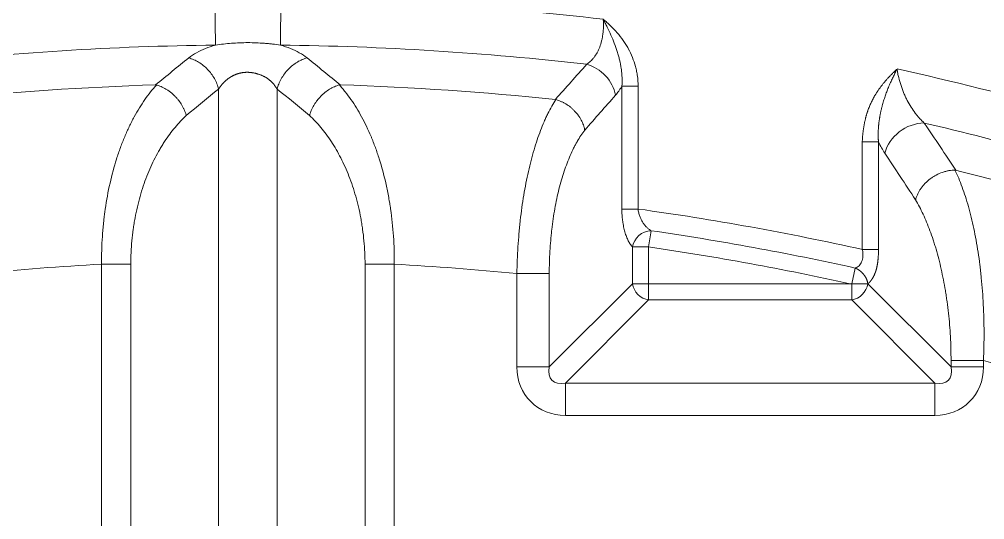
# Model space of a CAD drawing. Header units: millimetres. Extents: x 559 to 1112, y 323 to 643.
# Drawn here: x 712.62 to 740.17, y 558.38 to 572.67 of the extents above; entities that cross this region are included whole.
import ezdxf

# ---------------------------------------------------------------- set-up
doc = ezdxf.new("R2010")
doc.units = ezdxf.units.MM
doc.layers.add('core', color=7, linetype='Continuous', lineweight=20)

msp = doc.modelspace()

# ---------------------------------------------------------------- linework, layer by layer
at = {"layer": 'core', "lineweight": 13}
for p, q in [((718.202, 573.266), (718.217, 571.934)), ((720.088, 573.266), (720.073, 571.934)), ((718.31, 570.679), (718.31, 546.381)), ((719.98, 546.381), (719.98, 570.679)), ((730.281, 570.765), (729.819, 570.765)), ((729.819, 570.765), (729.819, 567.251)), ((730.281, 567.251), (730.281, 570.765)), ((736.681, 569.175), (736.681, 566.094)), ((737.143, 566.096), (737.143, 569.175)), ((730.281, 567.251), (729.819, 567.251)), ((730.583, 566.167), (730.651, 566.631)), ((730.121, 566.167), (730.121, 565.116)), ((730.121, 566.167), (730.583, 566.167)), ((730.583, 565.116), (730.583, 566.167)), ((714.968, 565.673), (714.968, 545.989)), ((715.803, 565.673), (714.968, 565.673)), ((715.803, 545.989), (715.803, 565.673)), ((723.323, 565.673), (722.488, 565.673)), ((722.488, 565.673), (722.488, 545.989)), ((723.323, 545.989), (723.323, 565.673)), ((736.48, 565.564), (736.379, 565.111)), ((726.823, 565.408), (726.823, 562.742)), ((726.823, 565.408), (727.747, 565.408)), ((727.747, 562.742), (727.747, 565.408)), ((727.747, 562.742), (730.121, 565.116)), ((730.583, 565.116), (730.121, 565.116)), ((736.337, 565.116), (730.583, 565.116)), ((730.583, 564.654), (730.583, 565.116)), ((736.378, 565.111), (736.378, 564.654)), ((736.84, 565.111), (736.379, 565.111)), ((736.841, 565.115), (739.214, 562.742)), ((730.583, 564.654), (728.209, 562.28)), ((730.583, 564.654), (736.378, 564.654)), ((738.752, 562.28), (736.378, 564.654)), ((727.747, 562.742), (726.823, 562.742)), ((739.214, 562.926), (740.139, 562.926)), ((739.214, 562.926), (739.214, 562.742)), ((740.139, 562.742), (739.214, 562.742)), ((740.139, 562.742), (740.139, 562.926)), ((728.209, 561.355), (728.209, 562.28)), ((738.752, 562.28), (728.209, 562.28)), ((738.752, 562.28), (738.752, 561.355)), ((728.209, 561.355), (738.752, 561.355))]:
    msp.add_line(p, q, dxfattribs=at)
for centre, radius, start, end in [((719.145, 493.318), 99.011, 314.62948, 77.83606), ((719.145, 493.318), 99.101, 314.55525, 77.77562), ((719.145, 487.282), 85.99, 83.22687, 89.37181), ((719.145, 487.282), 84.657, 90.62819, 96.55867), ((719.145, 487.282), 84.657, 83.44133, 89.37181), ((719.145, 487.282), 85.99, 74.33779, 77.55592), ((719.145, 487.282), 83.558, 91.79961, 96.02703), ((719.145, 487.282), 83.558, 83.96755, 88.19104), ((719.145, 487.282), 84.657, 72.11111, 76.81814), ((719.145, 487.282), 83.558, 71.7701, 76.01446), ((719.145, 487.282), 80.741, 77.45246, 82.07274), ((719.145, 487.282), 80.179, 77.51426, 81.74984), ((719.145, 487.282), 79.71, 77.5444, 81.74984), ((719.145, 487.282), 78.503, 93.05034, 95.61247), ((719.145, 487.282), 78.503, 84.38753, 86.94966), ((719.145, 487.282), 78.503, 68.04691, 74.48902)]:
    msp.add_arc(centre, radius, start, end, dxfattribs=at)
for centre, major_axis, ratio, start_param, end_param in [((728.713, 570.503), (-0.754, 0.666), 0.838992, 3.953376, 5.242462), ((899.421, 487.28), (-226.743, 0.003), 0.61132, 5.637613, 5.644416), ((538.874, 487.281), (226.738, 0), 0.611322, 0.638781, 0.645584), ((738.248, 568.844), (0.838, 0.557), 0.789854, 0.871803, 2.442254), ((730.583, 566.167), (0.366, 0.345), 0.8472, 0.753864, 2.303914), ((730.583, 565.116), (-0.356, 0.356), 0.854588, 0.863645, 2.277948), ((736.378, 565.116), (-0.356, -0.356), 0.854588, 0.863645, 2.275092), ((728.465, 562.998), (-1.249, -1.249), 0.854588, 5.576034, 6.990337), ((728.465, 562.998), (0.641, 0.641), 0.555158, 2.434441, 3.848744), ((738.496, 562.998), (1.249, -1.249), 0.854588, 5.576034, 6.990337), ((738.496, 562.998), (-0.641, 0.641), 0.555158, 2.434441, 3.848744)]:
    msp.add_ellipse(centre, major_axis=major_axis, ratio=ratio, start_param=start_param, end_param=end_param, dxfattribs=at)
for points, degree, knots in [([(728.815, 571.385), (728.852, 571.41), (728.889, 571.439), (728.941, 571.489), (728.959, 571.507), (728.992, 571.544), (729.008, 571.563), (729.055, 571.624), (729.084, 571.669), (729.125, 571.742), (729.138, 571.768), (729.156, 571.808), (729.162, 571.822), (729.174, 571.849), (729.18, 571.863), (729.207, 571.934), (729.226, 571.994), (729.245, 572.073), (729.249, 572.088), (729.256, 572.121), (729.259, 572.137), (729.268, 572.187), (729.273, 572.22), (729.286, 572.321), (729.291, 572.389), (729.293, 572.494), (729.293, 572.529), (729.292, 572.582), (729.291, 572.6), (729.289, 572.636), (729.288, 572.654), (729.287, 572.671)], 3, [0, 0, 0, 0, 0.125, 0.125, 0.1875, 0.1875, 0.25, 0.25, 0.375, 0.375, 0.4375, 0.4375, 0.46875, 0.46875, 0.5, 0.5, 0.625, 0.625, 0.65625, 0.65625, 0.6875, 0.6875, 0.75, 0.75, 0.875, 0.875, 0.9375, 0.9375, 0.96875, 0.96875, 1, 1, 1, 1]), ([(729.287, 572.671), (729.292, 572.662), (729.297, 572.653), (729.307, 572.634), (729.322, 572.606), (729.336, 572.577), (729.365, 572.521), (729.384, 572.483), (729.44, 572.369), (729.475, 572.293), (729.542, 572.14), (729.573, 572.063), (729.633, 571.907), (729.661, 571.829), (729.698, 571.709), (729.71, 571.669), (729.733, 571.589), (729.743, 571.549), (729.772, 571.428), (729.788, 571.346), (729.806, 571.223), (729.811, 571.182), (729.819, 571.099), (729.822, 571.057), (729.827, 570.932), (729.825, 570.849), (729.819, 570.765)], 3, [0, 0, 0, 0, 0.015625, 0.015625, 0.03125, 0.0625, 0.0625, 0.125, 0.125, 0.25, 0.25, 0.375, 0.375, 0.5, 0.5, 0.5625, 0.5625, 0.625, 0.625, 0.75, 0.75, 0.8125, 0.8125, 0.875, 0.875, 1, 1, 1, 1]), ([(729.287, 572.671), (729.296, 572.664), (729.305, 572.656), (729.322, 572.641), (729.349, 572.619), (729.41, 572.565), (729.461, 572.518), (729.56, 572.423), (729.624, 572.356), (729.744, 572.217), (729.801, 572.145), (729.881, 572.032), (729.919, 571.974), (729.955, 571.915), (729.979, 571.874), (729.99, 571.854), (730.046, 571.751), (730.086, 571.668), (730.155, 571.496), (730.184, 571.408), (730.22, 571.274), (730.23, 571.229), (730.244, 571.16), (730.248, 571.137), (730.256, 571.091), (730.259, 571.068), (730.274, 570.952), (730.281, 570.859), (730.281, 570.765)], 3, [0, 0, 0, 0, 0.015625, 0.015625, 0.03125, 0.0625, 0.125, 0.125, 0.25, 0.25, 0.375, 0.375, 0.4375, 0.46875, 0.46875, 0.5, 0.5, 0.625, 0.625, 0.75, 0.75, 0.8125, 0.8125, 0.84375, 0.84375, 0.875, 0.875, 1, 1, 1, 1]), ([(720.073, 571.934), (719.999, 571.945), (719.923, 571.955), (719.808, 571.969), (719.769, 571.973), (719.692, 571.98), (719.653, 571.983), (719.537, 571.992), (719.459, 571.996), (719.302, 572.002), (719.224, 572.004), (719.065, 572.004), (718.987, 572.002), (718.83, 571.996), (718.753, 571.992), (718.598, 571.98), (718.521, 571.973), (718.369, 571.956), (718.293, 571.945), (718.217, 571.934)], 3, [0, 0, 0, 0, 0.125, 0.125, 0.1875, 0.1875, 0.25, 0.25, 0.375, 0.375, 0.5, 0.5, 0.625, 0.625, 0.75, 0.75, 0.875, 0.875, 1, 1, 1, 1]), ([(718.31, 570.679), (718.297, 570.729), (718.281, 570.78), (718.241, 570.879), (718.217, 570.928), (718.163, 571.024), (718.133, 571.07), (718.067, 571.159), (718.031, 571.201), (717.954, 571.281), (717.914, 571.318), (717.829, 571.387), (717.785, 571.418), (717.694, 571.473), (717.647, 571.497), (717.553, 571.538), (717.505, 571.554), (717.457, 571.567)], 3, [0, 0, 0, 0, 0.125, 0.125, 0.25, 0.25, 0.375, 0.375, 0.5, 0.5, 0.625, 0.625, 0.75, 0.75, 0.875, 0.875, 1, 1, 1, 1]), ([(719.98, 570.679), (719.992, 570.726), (720.008, 570.774), (720.046, 570.871), (720.069, 570.92), (720.123, 571.016), (720.153, 571.064), (720.221, 571.156), (720.258, 571.2), (720.338, 571.282), (720.38, 571.321), (720.467, 571.391), (720.513, 571.423), (720.605, 571.478), (720.651, 571.501), (720.743, 571.54), (720.789, 571.555), (720.833, 571.567)], 3, [0, 0, 0, 0, 0.125, 0.125, 0.25, 0.25, 0.375, 0.375, 0.5, 0.5, 0.625, 0.625, 0.75, 0.75, 0.875, 0.875, 1, 1, 1, 1]), ([(736.681, 569.175), (736.693, 569.493), (736.76, 569.782), (736.825, 570.065), (737.055, 570.546), (737.239, 570.784), (737.426, 571.024), (737.675, 571.251)], 2, [0, 0, 0, 0.250004, 0.250004, 0.500007, 0.750011, 0.750011, 1, 1, 1]), ([(737.675, 571.251), (737.667, 571.236), (737.65, 571.205), (737.625, 571.157), (737.599, 571.105), (737.572, 571.05), (737.544, 570.991), (737.516, 570.929), (737.486, 570.863), (737.456, 570.793), (737.419, 570.705), (737.377, 570.597), (737.332, 570.47), (737.288, 570.336), (737.259, 570.234), (737.241, 570.165), (737.233, 570.134), (737.225, 570.102), (737.218, 570.071), (737.211, 570.04), (737.204, 570.009), (737.198, 569.978), (737.192, 569.947), (737.186, 569.916), (737.18, 569.885), (737.175, 569.855), (737.17, 569.824), (737.166, 569.794), (737.161, 569.764), (737.158, 569.734), (737.154, 569.704), (737.151, 569.674), (737.148, 569.645), (737.145, 569.615), (737.143, 569.586), (737.141, 569.557), (737.139, 569.528), (737.137, 569.5), (737.136, 569.471), (737.136, 569.443), (737.135, 569.415), (737.135, 569.387), (737.135, 569.36), (737.135, 569.333), (737.136, 569.306), (737.137, 569.279), (737.138, 569.253), (737.139, 569.226), (737.141, 569.2), (737.142, 569.183), (737.143, 569.175)], 3, [0, 0, 0, 0, 0.023323, 0.048111, 0.074441, 0.102401, 0.132078, 0.163407, 0.196441, 0.231288, 0.268073, 0.327458, 0.389451, 0.454336, 0.52207, 0.537113, 0.552112, 0.567053, 0.581921, 0.596717, 0.61144, 0.626089, 0.640663, 0.65516, 0.669581, 0.683923, 0.698185, 0.712366, 0.726464, 0.740477, 0.754405, 0.768244, 0.781994, 0.795653, 0.809218, 0.822687, 0.836059, 0.849331, 0.862501, 0.875567, 0.888527, 0.901378, 0.914119, 0.926746, 0.939258, 0.951652, 0.963926, 0.976077, 0.988102, 1, 1, 1, 1]), ([(737.675, 571.251), (737.68, 571.21), (737.687, 571.169), (737.698, 571.108), (737.702, 571.088), (737.711, 571.048), (737.715, 571.028), (737.739, 570.928), (737.761, 570.851), (737.811, 570.7), (737.838, 570.627), (737.884, 570.52), (737.9, 570.485), (737.932, 570.417), (737.949, 570.383), (738.001, 570.284), (738.037, 570.222), (738.113, 570.103), (738.152, 570.047), (738.213, 569.967), (738.233, 569.941), (738.275, 569.89), (738.297, 569.865), (738.361, 569.794), (738.406, 569.749), (738.451, 569.708)], 3, [0, 0, 0, 0, 0.0625, 0.0625, 0.09375, 0.09375, 0.125, 0.125, 0.25, 0.25, 0.375, 0.375, 0.4375, 0.4375, 0.5, 0.5, 0.625, 0.625, 0.75, 0.75, 0.8125, 0.8125, 0.875, 0.875, 1, 1, 1, 1]), ([(718.31, 570.679), (718.313, 570.683), (718.319, 570.692), (718.327, 570.706), (718.336, 570.719), (718.345, 570.732), (718.354, 570.745), (718.364, 570.758), (718.374, 570.771), (718.383, 570.784), (718.394, 570.796), (718.404, 570.809), (718.414, 570.821), (718.425, 570.833), (718.436, 570.845), (718.447, 570.857), (718.458, 570.868), (718.47, 570.88), (718.481, 570.891), (718.493, 570.902), (718.505, 570.913), (718.517, 570.924), (718.53, 570.935), (718.542, 570.945), (718.555, 570.955), (718.568, 570.965), (718.581, 570.975), (718.594, 570.985), (718.608, 570.994), (718.621, 571.003), (718.635, 571.012), (718.649, 571.021), (718.663, 571.029), (718.677, 571.037), (718.692, 571.045), (718.706, 571.053), (718.721, 571.061), (718.736, 571.068), (718.751, 571.075), (718.766, 571.082), (718.781, 571.088), (718.797, 571.094), (718.812, 571.1), (718.828, 571.106), (718.843, 571.111), (718.859, 571.116), (718.875, 571.121), (718.891, 571.126), (718.907, 571.13), (718.924, 571.134), (718.94, 571.138), (718.956, 571.141), (718.973, 571.144), (718.989, 571.147), (719.006, 571.149), (719.022, 571.151), (719.039, 571.153), (719.056, 571.154), (719.072, 571.155), (719.089, 571.156), (719.106, 571.157), (719.123, 571.157), (719.139, 571.157), (719.156, 571.156), (719.173, 571.156), (719.189, 571.155), (719.206, 571.153), (719.227, 571.151), (719.253, 571.148), (719.284, 571.143), (719.314, 571.137), (719.344, 571.131), (719.374, 571.124), (719.404, 571.116), (719.433, 571.107), (719.462, 571.098), (719.491, 571.087), (719.519, 571.077), (719.547, 571.065), (719.574, 571.053), (719.601, 571.04), (719.628, 571.027), (719.647, 571.017), (719.659, 571.01), (719.665, 571.006), (719.672, 571.002), (719.68, 570.997), (719.688, 570.991), (719.698, 570.985), (719.709, 570.977), (719.72, 570.969), (719.732, 570.959), (719.745, 570.949), (719.759, 570.938), (719.774, 570.925), (719.789, 570.912), (719.805, 570.897), (719.821, 570.881), (719.838, 570.864), (719.855, 570.846), (719.873, 570.826), (719.891, 570.805), (719.909, 570.782), (719.927, 570.759), (719.945, 570.733), (719.963, 570.707), (719.974, 570.688), (719.98, 570.679)], 3, [0, 0, 0, 0, 0.009008, 0.017995, 0.026958, 0.035898, 0.044814, 0.053706, 0.062572, 0.071413, 0.080228, 0.089016, 0.097776, 0.106509, 0.115214, 0.12389, 0.132537, 0.141154, 0.149741, 0.158297, 0.166823, 0.175317, 0.18378, 0.192211, 0.200609, 0.208975, 0.217308, 0.225608, 0.233875, 0.242108, 0.250308, 0.258475, 0.266609, 0.274709, 0.282777, 0.290811, 0.298813, 0.306782, 0.314719, 0.322625, 0.3305, 0.338345, 0.34616, 0.353946, 0.361703, 0.369433, 0.377137, 0.384816, 0.392471, 0.400102, 0.407712, 0.415301, 0.422872, 0.430424, 0.437961, 0.445483, 0.452992, 0.46049, 0.467978, 0.475459, 0.482934, 0.490404, 0.497872, 0.50534, 0.512808, 0.52028, 0.527757, 0.53524, 0.549059, 0.562906, 0.57679, 0.590721, 0.604706, 0.618752, 0.632867, 0.647056, 0.661324, 0.675675, 0.690114, 0.704643, 0.719264, 0.733978, 0.748786, 0.751537, 0.754917, 0.758931, 0.763581, 0.768872, 0.77481, 0.7814, 0.788646, 0.796557, 0.805138, 0.814397, 0.824341, 0.834978, 0.846315, 0.858362, 0.871126, 0.884615, 0.898838, 0.913802, 0.929515, 0.945985, 0.963219, 0.981221, 1, 1, 1, 1]), ([(714.968, 565.673), (714.965, 565.941), (714.973, 566.206), (714.999, 566.599), (715.011, 566.73), (715.031, 566.925), (715.038, 566.989), (715.05, 567.086), (715.055, 567.118), (715.063, 567.182), (715.068, 567.214), (715.109, 567.501), (715.155, 567.747), (715.263, 568.224), (715.325, 568.455), (715.413, 568.734), (715.431, 568.79), (715.468, 568.898), (715.525, 569.06), (715.626, 569.318), (715.714, 569.513), (715.782, 569.656), (715.805, 569.703), (715.852, 569.795), (715.876, 569.84), (715.996, 570.061), (716.097, 570.225), (716.308, 570.528), (716.419, 570.668), (716.534, 570.794)], 3, [0, 0, 0, 0, 0.125, 0.125, 0.1875, 0.1875, 0.21875, 0.21875, 0.234375, 0.234375, 0.25, 0.25, 0.375, 0.375, 0.5, 0.5, 0.53125, 0.53125, 0.5625, 0.625, 0.6875, 0.6875, 0.71875, 0.71875, 0.75, 0.75, 0.875, 0.875, 1, 1, 1, 1]), ([(717.386, 569.924), (717.383, 569.936), (717.379, 569.949), (717.372, 569.973), (717.359, 570.011), (717.345, 570.048), (717.329, 570.085), (717.324, 570.097), (717.312, 570.121), (717.306, 570.133), (717.288, 570.17), (717.275, 570.193), (717.234, 570.264), (717.203, 570.309), (717.153, 570.374), (717.135, 570.396), (717.099, 570.437), (717.08, 570.458), (717.022, 570.516), (716.982, 570.553), (716.918, 570.603), (716.896, 570.619), (716.851, 570.65), (716.829, 570.665), (716.76, 570.706), (716.714, 570.729), (716.643, 570.76), (716.619, 570.769), (716.571, 570.785), (716.547, 570.793), (716.523, 570.799)], 3, [0, 0, 0, 0, 0.03125, 0.03125, 0.0625, 0.125, 0.125, 0.15625, 0.15625, 0.1875, 0.1875, 0.25, 0.25, 0.375, 0.375, 0.4375, 0.4375, 0.5, 0.5, 0.625, 0.625, 0.6875, 0.6875, 0.75, 0.75, 0.875, 0.875, 0.9375, 0.9375, 1, 1, 1, 1]), ([(721.756, 570.796), (721.708, 570.783), (721.661, 570.766), (721.59, 570.735), (721.567, 570.724), (721.532, 570.706), (721.521, 570.699), (721.498, 570.686), (721.487, 570.68), (721.43, 570.645), (721.387, 570.615), (721.324, 570.564), (721.303, 570.547), (721.273, 570.519), (721.263, 570.51), (721.243, 570.491), (721.233, 570.481), (721.186, 570.432), (721.15, 570.391), (721.101, 570.326), (721.085, 570.304), (721.055, 570.259), (721.04, 570.236), (720.999, 570.166), (720.976, 570.118), (720.945, 570.046), (720.931, 570.01), (720.919, 569.973), (720.913, 569.954), (720.911, 569.948), (720.908, 569.936), (720.906, 569.93), (720.904, 569.924)], 3, [0, 0, 0, 0, 0.125, 0.125, 0.1875, 0.1875, 0.21875, 0.21875, 0.25, 0.25, 0.375, 0.375, 0.4375, 0.4375, 0.46875, 0.46875, 0.5, 0.5, 0.625, 0.625, 0.6875, 0.6875, 0.75, 0.75, 0.875, 0.875, 0.9375, 0.96875, 0.96875, 0.984375, 0.984375, 1, 1, 1, 1]), ([(721.756, 570.796), (721.76, 570.797), (721.764, 570.798), (721.773, 570.799), (721.778, 570.799), (721.783, 570.799)], 3, [0, 0, 0, 0, 0.5, 0.5, 1, 1, 1, 1]), ([(721.756, 570.796), (721.77, 570.78), (721.784, 570.764), (721.813, 570.731), (721.856, 570.682), (721.953, 570.562), (722.034, 570.453), (722.193, 570.226), (722.294, 570.063), (722.485, 569.711), (722.575, 569.522), (722.671, 569.295), (722.681, 569.27), (722.702, 569.218), (722.713, 569.192), (722.743, 569.114), (722.803, 568.957), (722.858, 568.794), (722.963, 568.463), (723.026, 568.233), (723.107, 567.876), (723.132, 567.754), (723.167, 567.568), (723.183, 567.475), (723.198, 567.379), (723.208, 567.316), (723.213, 567.284), (723.255, 566.995), (723.282, 566.735), (723.317, 566.209), (723.325, 565.943), (723.323, 565.673)], 3, [0, 0, 0, 0, 0.015625, 0.015625, 0.03125, 0.0625, 0.125, 0.125, 0.25, 0.25, 0.375, 0.375, 0.390625, 0.390625, 0.40625, 0.40625, 0.4375, 0.5, 0.5, 0.625, 0.625, 0.6875, 0.6875, 0.71875, 0.734375, 0.734375, 0.75, 0.75, 0.875, 0.875, 1, 1, 1, 1]), ([(729.638, 570.503), (729.669, 570.538), (729.7, 570.578), (729.745, 570.643), (729.76, 570.666), (729.79, 570.714), (729.804, 570.739), (729.819, 570.765)], 3, [0, 0, 0, 0, 0.5, 0.5, 0.75, 0.75, 1, 1, 1, 1]), ([(726.823, 565.408), (726.827, 565.666), (726.837, 565.922), (726.861, 566.301), (726.871, 566.428), (726.887, 566.616), (726.893, 566.678), (726.903, 566.772), (726.906, 566.803), (726.912, 566.865), (726.916, 566.896), (726.947, 567.174), (727.013, 567.653), (727.101, 568.104), (727.2, 568.541), (727.254, 568.747), (727.369, 569.138), (727.431, 569.322), (727.531, 569.581), (727.565, 569.665), (727.609, 569.766), (727.618, 569.786), (727.635, 569.825), (727.662, 569.884), (727.689, 569.94), (727.781, 570.124), (727.856, 570.257), (727.934, 570.376)], 3, [0, 0, 0, 0, 0.125, 0.125, 0.1875, 0.1875, 0.21875, 0.21875, 0.234375, 0.234375, 0.25, 0.25, 0.375, 0.5, 0.5, 0.625, 0.625, 0.75, 0.75, 0.8125, 0.8125, 0.828125, 0.828125, 0.84375, 0.875, 0.875, 1, 1, 1, 1]), ([(727.927, 570.378), (727.952, 570.371), (727.977, 570.363), (728.027, 570.346), (728.076, 570.326), (728.125, 570.304), (728.173, 570.279), (728.196, 570.266), (728.265, 570.224), (728.31, 570.194), (728.373, 570.143), (728.393, 570.126), (728.423, 570.098), (728.433, 570.089), (728.452, 570.07), (728.462, 570.06), (728.509, 570.012), (728.543, 569.971), (728.589, 569.906), (728.604, 569.884), (728.632, 569.839), (728.646, 569.816), (728.682, 569.747), (728.703, 569.7), (728.729, 569.628), (728.74, 569.592), (728.75, 569.552), (728.753, 569.537), (728.755, 569.531), (728.755, 569.528), (728.757, 569.519), (728.759, 569.512), (728.76, 569.506)], 3, [0, 0, 0, 0, 0.0625, 0.0625, 0.125, 0.1875, 0.1875, 0.25, 0.25, 0.375, 0.375, 0.4375, 0.4375, 0.46875, 0.46875, 0.5, 0.5, 0.625, 0.625, 0.6875, 0.6875, 0.75, 0.75, 0.875, 0.875, 0.9375, 0.96875, 0.976562, 0.976562, 0.984375, 0.984375, 1, 1, 1, 1]), ([(717.386, 569.924), (717.275, 569.82), (717.168, 569.706), (716.961, 569.458), (716.861, 569.324), (716.742, 569.142), (716.719, 569.105), (716.672, 569.03), (716.649, 568.992), (716.582, 568.875), (716.538, 568.794), (716.411, 568.546), (716.332, 568.372), (716.188, 568.002), (716.124, 567.811), (716.012, 567.414), (715.963, 567.209), (715.914, 566.942), (715.905, 566.888), (715.887, 566.78), (715.863, 566.617), (715.844, 566.453), (715.813, 566.122), (715.803, 565.899), (715.803, 565.673)], 3, [0, 0, 0, 0, 0.125, 0.125, 0.25, 0.25, 0.28125, 0.28125, 0.3125, 0.3125, 0.375, 0.375, 0.5, 0.5, 0.625, 0.625, 0.75, 0.75, 0.78125, 0.78125, 0.8125, 0.875, 0.875, 1, 1, 1, 1]), ([(722.488, 565.673), (722.488, 565.899), (722.477, 566.122), (722.447, 566.453), (722.434, 566.563), (722.411, 566.726), (722.403, 566.781), (722.386, 566.889), (722.376, 566.943), (722.327, 567.209), (722.279, 567.415), (722.166, 567.812), (722.102, 568.003), (721.958, 568.373), (721.879, 568.547), (721.711, 568.875), (721.622, 569.03), (721.479, 569.247), (721.431, 569.318), (721.331, 569.453), (721.279, 569.518), (721.123, 569.706), (721.016, 569.82), (720.904, 569.924)], 3, [0, 0, 0, 0, 0.125, 0.125, 0.1875, 0.1875, 0.21875, 0.21875, 0.25, 0.25, 0.375, 0.375, 0.5, 0.5, 0.625, 0.625, 0.75, 0.75, 0.8125, 0.8125, 0.875, 0.875, 1, 1, 1, 1]), ([(728.76, 569.506), (728.685, 569.408), (728.613, 569.299), (728.527, 569.148), (728.509, 569.117), (728.476, 569.054), (728.459, 569.022), (728.409, 568.923), (728.377, 568.854), (728.285, 568.642), (728.227, 568.491), (728.146, 568.25), (728.12, 568.167), (728.071, 567.997), (728.047, 567.909), (727.979, 567.639), (727.939, 567.453), (727.871, 567.069), (727.842, 566.87), (727.812, 566.615), (727.807, 566.564), (727.796, 566.46), (727.782, 566.305), (727.771, 566.148), (727.753, 565.834), (727.747, 565.622), (727.747, 565.408)], 3, [0, 0, 0, 0, 0.125, 0.125, 0.15625, 0.15625, 0.1875, 0.1875, 0.25, 0.25, 0.375, 0.375, 0.4375, 0.4375, 0.5, 0.5, 0.625, 0.625, 0.75, 0.75, 0.78125, 0.78125, 0.8125, 0.875, 0.875, 1, 1, 1, 1]), ([(736.681, 569.175), (736.704, 569.175), (736.727, 569.175), (736.775, 569.175), (736.799, 569.175), (736.846, 569.175), (736.869, 569.175), (736.914, 569.175), (736.937, 569.175), (736.978, 569.175), (736.998, 569.175), (737.036, 569.175), (737.053, 569.175), (737.084, 569.175), (737.098, 569.175), (737.123, 569.175), (737.134, 569.175), (737.143, 569.175)], 3, [0, 0, 0, 0, 0.125, 0.125, 0.25, 0.25, 0.375, 0.375, 0.5, 0.5, 0.625, 0.625, 0.75, 0.75, 0.875, 0.875, 1, 1, 1, 1]), ([(737.143, 569.175), (737.171, 569.113), (737.2, 569.054), (737.261, 568.944), (737.292, 568.892), (737.324, 568.844)], 3, [0, 0, 0, 0, 0.5, 0.5, 1, 1, 1, 1]), ([(739.339, 568.364), (739.324, 568.364), (739.308, 568.363), (739.278, 568.362), (739.232, 568.359), (739.155, 568.349), (739.093, 568.335), (739.046, 568.323), (739.031, 568.319), (739, 568.309), (738.984, 568.304), (738.908, 568.277), (738.848, 568.251), (738.761, 568.205), (738.733, 568.189), (738.677, 568.153), (738.649, 568.134), (738.571, 568.075), (738.522, 568.033), (738.454, 567.963), (738.432, 567.939), (738.391, 567.89), (738.353, 567.84), (738.319, 567.788), (738.296, 567.748), (738.289, 567.735), (738.275, 567.708), (738.268, 567.694), (738.249, 567.653), (738.237, 567.625), (738.222, 567.583), (738.218, 567.569), (738.211, 567.549), (738.209, 567.541), (738.205, 567.528), (738.203, 567.521), (738.202, 567.514)], 3, [0, 0, 0, 0, 0.03125, 0.03125, 0.0625, 0.125, 0.1875, 0.1875, 0.21875, 0.21875, 0.25, 0.25, 0.375, 0.375, 0.4375, 0.4375, 0.5, 0.5, 0.625, 0.625, 0.6875, 0.6875, 0.75, 0.8125, 0.8125, 0.84375, 0.84375, 0.875, 0.875, 0.9375, 0.9375, 0.96875, 0.96875, 0.984375, 0.984375, 1, 1, 1, 1]), ([(739.327, 568.363), (739.399, 568.214), (739.467, 568.053), (739.594, 567.705), (739.654, 567.519), (739.724, 567.27), (739.738, 567.22), (739.765, 567.118), (739.804, 566.963), (739.841, 566.803), (739.91, 566.477), (739.951, 566.251), (740.004, 565.899), (740.021, 565.78), (740.044, 565.597), (740.051, 565.536), (740.065, 565.412), (740.072, 565.349), (740.103, 565.034), (740.122, 564.778), (740.148, 564.26), (740.155, 563.998), (740.156, 563.467), (740.151, 563.198), (740.139, 562.926)], 3, [0, 0, 0, 0, 0.125, 0.125, 0.25, 0.25, 0.28125, 0.28125, 0.3125, 0.375, 0.375, 0.5, 0.5, 0.5625, 0.5625, 0.59375, 0.59375, 0.625, 0.625, 0.75, 0.75, 0.875, 0.875, 1, 1, 1, 1]), ([(739.214, 562.926), (739.214, 563.156), (739.208, 563.383), (739.183, 563.833), (739.165, 564.055), (739.129, 564.384), (739.116, 564.493), (739.097, 564.629), (739.093, 564.656), (739.085, 564.71), (739.073, 564.79), (739.061, 564.87), (739.017, 565.133), (738.977, 565.336), (738.889, 565.73), (738.84, 565.92), (738.773, 566.149), (738.759, 566.195), (738.731, 566.285), (738.717, 566.329), (738.673, 566.462), (738.643, 566.547), (738.551, 566.797), (738.421, 567.11), (738.277, 567.386), (738.202, 567.514)], 3, [0, 0, 0, 0, 0.125, 0.125, 0.25, 0.25, 0.3125, 0.3125, 0.328125, 0.328125, 0.34375, 0.375, 0.375, 0.5, 0.5, 0.625, 0.625, 0.65625, 0.65625, 0.6875, 0.6875, 0.75, 0.75, 0.875, 1, 1, 1, 1]), ([(729.819, 567.251), (729.819, 567.192), (729.821, 567.134), (729.826, 567.047), (729.829, 567.019), (729.833, 566.976), (729.834, 566.962), (729.838, 566.934), (729.84, 566.92), (729.849, 566.85), (729.858, 566.796), (729.879, 566.693), (729.892, 566.644), (729.912, 566.572), (729.919, 566.549), (729.934, 566.504), (729.95, 566.461), (729.966, 566.42), (729.984, 566.381), (729.993, 566.362), (730.02, 566.308), (730.039, 566.275), (730.079, 566.216), (730.1, 566.19), (730.121, 566.167)], 3, [0, 0, 0, 0, 0.125, 0.125, 0.1875, 0.1875, 0.21875, 0.21875, 0.25, 0.25, 0.375, 0.375, 0.5, 0.5, 0.5625, 0.5625, 0.625, 0.6875, 0.6875, 0.75, 0.75, 0.875, 0.875, 1, 1, 1, 1]), ([(730.281, 567.251), (730.285, 567.215), (730.291, 567.18), (730.303, 567.129), (730.308, 567.112), (730.318, 567.078), (730.324, 567.062), (730.341, 567.013), (730.355, 566.983), (730.376, 566.939), (730.384, 566.924), (730.4, 566.896), (730.408, 566.883), (730.433, 566.843), (730.451, 566.818), (730.478, 566.783), (730.488, 566.772), (730.507, 566.751), (730.517, 566.74), (730.546, 566.71), (730.566, 566.692), (730.608, 566.659), (730.629, 566.644), (730.651, 566.631)], 3, [0, 0, 0, 0, 0.125, 0.125, 0.1875, 0.1875, 0.25, 0.25, 0.375, 0.375, 0.4375, 0.4375, 0.5, 0.5, 0.625, 0.625, 0.6875, 0.6875, 0.75, 0.75, 0.875, 0.875, 1, 1, 1, 1]), ([(736.687, 566.095), (736.693, 566.06), (736.7, 565.993), (736.7, 565.869), (736.669, 565.738), (736.606, 565.641), (736.539, 565.589), (736.5, 565.571), (736.48, 565.564)], 3, [0, 0, 0, 0, 0.123832, 0.248999, 0.499333, 0.749666, 0.874833, 1, 1, 1, 1]), ([(737.143, 566.096), (737.124, 566.096), (737.073, 566.096), (736.962, 566.096), (736.852, 566.096), (736.758, 566.096), (736.71, 566.096), (736.686, 566.096)], 3, [0, 0, 0, 0, 0.249884, 0.499767, 0.749651, 0.874593, 1, 1, 1, 1]), ([(737.143, 566.096), (737.142, 565.895), (737.123, 565.743), (737.104, 565.594), (737.064, 565.472), (737.026, 565.355), (736.969, 565.265), (736.916, 565.181), (736.841, 565.112)], 2, [0, 0, 0, 0.250676, 0.250676, 0.501353, 0.501353, 0.752029, 0.752029, 1, 1, 1]), ([(736.839, 565.112), (736.839, 565.116), (736.838, 565.122), (736.837, 565.132), (736.835, 565.142), (736.833, 565.152), (736.831, 565.162), (736.828, 565.171), (736.826, 565.181), (736.823, 565.19), (736.821, 565.199), (736.818, 565.209), (736.814, 565.218), (736.811, 565.226), (736.808, 565.235), (736.804, 565.244), (736.801, 565.253), (736.797, 565.261), (736.793, 565.269), (736.789, 565.277), (736.785, 565.286), (736.781, 565.294), (736.776, 565.301), (736.772, 565.309), (736.767, 565.317), (736.763, 565.324), (736.758, 565.331), (736.753, 565.338), (736.749, 565.346), (736.744, 565.352), (736.739, 565.359), (736.734, 565.366), (736.729, 565.372), (736.724, 565.379), (736.719, 565.385), (736.714, 565.391), (736.708, 565.397), (736.703, 565.403), (736.698, 565.409), (736.693, 565.415), (736.688, 565.42), (736.682, 565.425), (736.677, 565.431), (736.672, 565.436), (736.667, 565.441), (736.661, 565.446), (736.656, 565.451), (736.651, 565.455), (736.646, 565.46), (736.64, 565.464), (736.635, 565.469), (736.63, 565.473), (736.625, 565.477), (736.62, 565.481), (736.615, 565.485), (736.61, 565.489), (736.605, 565.492), (736.6, 565.496), (736.595, 565.5), (736.59, 565.503), (736.585, 565.506), (736.58, 565.51), (736.576, 565.513), (736.571, 565.516), (736.566, 565.519), (736.562, 565.522), (736.557, 565.524), (736.553, 565.527), (736.548, 565.53), (736.544, 565.532), (736.54, 565.535), (736.536, 565.537), (736.531, 565.539), (736.527, 565.541), (736.523, 565.544), (736.519, 565.546), (736.515, 565.548), (736.511, 565.55), (736.508, 565.552), (736.504, 565.553), (736.5, 565.555), (736.497, 565.557), (736.493, 565.558), (736.49, 565.56), (736.486, 565.561), (736.483, 565.563), (736.481, 565.564), (736.48, 565.564)], 3, [0, 0, 0, 0, 0.016922, 0.033731, 0.050424, 0.067004, 0.083468, 0.099817, 0.116051, 0.132169, 0.148172, 0.164057, 0.179827, 0.195479, 0.211014, 0.226431, 0.24173, 0.256911, 0.271973, 0.286915, 0.301738, 0.316442, 0.331024, 0.345487, 0.359828, 0.374047, 0.388144, 0.40212, 0.415972, 0.429701, 0.443307, 0.456789, 0.470146, 0.483379, 0.496487, 0.509469, 0.522326, 0.535056, 0.54766, 0.560137, 0.572487, 0.58471, 0.596805, 0.608771, 0.62061, 0.632319, 0.6439, 0.655351, 0.666673, 0.677866, 0.688928, 0.699861, 0.710663, 0.721334, 0.731875, 0.742285, 0.752564, 0.762712, 0.772729, 0.782615, 0.792369, 0.801992, 0.811483, 0.820842, 0.83007, 0.839167, 0.848132, 0.856965, 0.865667, 0.874238, 0.882677, 0.890985, 0.899162, 0.907208, 0.915124, 0.922908, 0.930563, 0.938087, 0.945481, 0.952746, 0.959881, 0.966888, 0.973766, 0.980516, 0.987138, 0.993632, 1, 1, 1, 1])]:
    msp.add_open_spline(points, degree=degree, knots=knots, dxfattribs=at)
for points in [[(717.457, 571.567), (717.526, 571.622), (717.677, 571.722), (717.926, 571.841), (718.117, 571.906), (718.217, 571.934)], [(720.073, 571.934), (720.174, 571.906), (720.364, 571.841), (720.618, 571.719), (720.766, 571.621), (720.833, 571.567)], [(716.51, 570.8), (716.825, 571.057), (717.141, 571.313), (717.457, 571.567)], [(720.833, 571.567), (721.15, 571.312), (721.467, 571.056), (721.783, 570.799)], [(727.92, 570.379), (728.218, 570.716), (728.516, 571.051), (728.815, 571.385)], [(729.638, 570.503), (729.345, 570.171), (729.052, 569.839), (728.76, 569.506)], [(738.451, 569.708), (738.751, 569.262), (739.05, 568.814), (739.349, 568.363)], [(738.202, 567.514), (737.91, 567.959), (737.617, 568.402), (737.324, 568.844)], [(736.337, 565.116), (736.351, 565.114), (736.365, 565.113), (736.379, 565.111)]]:
    msp.add_open_spline(points, degree=3, dxfattribs=at)

doc.saveas('drawing.dxf')
